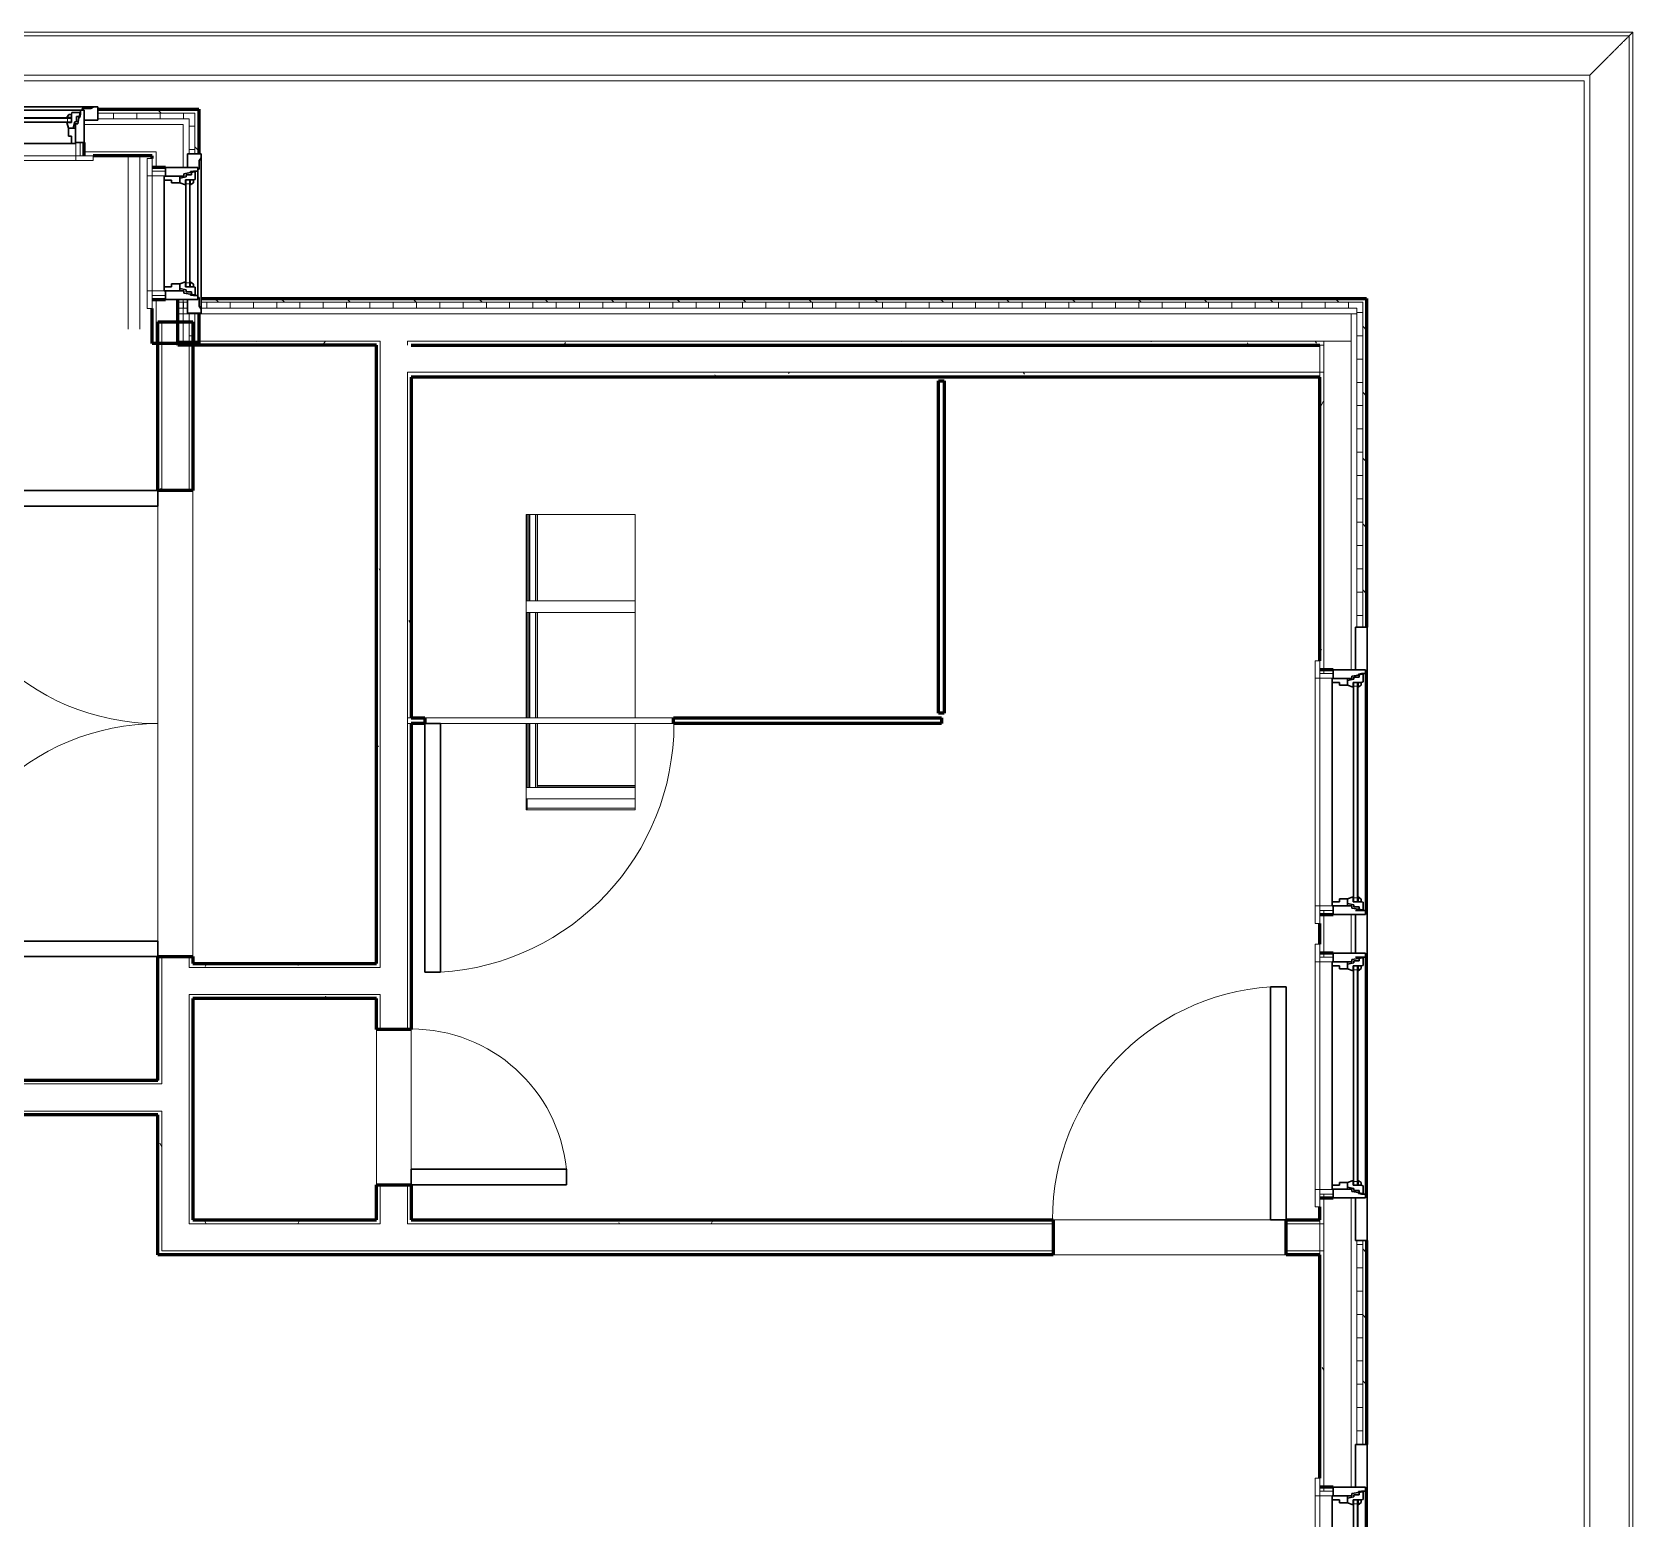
# Model space of a CAD drawing. Header units: inches. Extents: x -435 to 532, y -667 to -127.
# Drawn here: x 326.1 to 532.3, y -318.8 to -127.3 of the extents above; entities that cross this region are included whole.
import ezdxf

# ---------------------------------------------------------------- set-up
doc = ezdxf.new("R2010")
doc.units = ezdxf.units.IN
doc.header["$MEASUREMENT"] = 0
for name, color, linetype, lineweight in [('A-CLNG', 13, 'Continuous', 18), ('A-DOOR', 31, 'Continuous', 18), ('A-GLAZ', 151, 'Continuous', 18), ('A-PART', 2, 'Continuous', 9), ('A-ROOF-OTLN', 132, 'Continuous', 9), ('A-WALL', 113, 'Continuous', 18), ('A-WALL-PATT', 111, 'Continuous', 60), ('I-WALL', 2, 'Continuous', 18), ('S-BEAM', 12, 'Continuous', 9)]:
    doc.layers.add(name, color=color, linetype=linetype, lineweight=lineweight)
pattern_1 = [(0, (387.632, -598.438), (15.36, 3.84), [0.634, -10.886, 0.634, -10.886, -61.44]), (0, (387.632, -598.438), (15.36, 3.84), [-23.04, 0.634, -22.406, 0.634, -10.886, -26.88]), (0, (387.632, -598.438), (15.36, 3.84), [-57.6, 0.634, -7.046, 0.634, -18.566]), (120, (393.392, -596.518), (-11.005538, 11.38215), [0.634, -10.886, 0.634, -10.886, -61.44]), (120, (393.392, -596.518), (-11.005538, 11.38215), [-23.04, 0.634, -22.406, 0.634, -10.886, -26.88]), (120, (393.392, -596.518), (-11.005538, 11.38215), [-57.6, 0.634, -7.046, 0.634, -18.566]), (240, (395.312, -588.838), (-4.354462, -15.22215), [0.634, -10.886, 0.634, -10.886, -61.44]), (240, (395.312, -588.838), (-4.354462, -15.22215), [-23.04, 0.634, -22.406, 0.634, -10.886, -26.88]), (240, (395.312, -588.838), (-4.354462, -15.22215), [-57.6, 0.634, -7.046, 0.634, -18.566])]
pattern_2 = [(135, (387.632, -598.438), (-4.24264, -4.24264), [])]
pattern_3 = [(0, (387.632, -598.438), (0, 3), []), (90, (387.632, -598.438), (-3, 2e-16), [])]

# ---------------------------------------------------------------- blocks, each defined once
blk = doc.blocks.new('Double-Flush - 60_ x 80_-148405-2nd Floor')
at = {"layer": 'A-DOOR', "lineweight": 30}
for p, q in [((-30, 32.25), (-28, 32.25)), ((-30, 2.25), (-30, 32.25)), ((-28, 2.25), (-28, 32.25)), ((28, 2.25), (28, 32.18)), ((30, 2.25), (30, 32.25)), ((-30, 2.25), (-28, 2.25)), ((30, 2.25), (28, 2.25))]:
    blk.add_line(p, q, dxfattribs=at)
at = {"layer": 'A-DOOR', "lineweight": 9}
for centre, start, end in [((-30, 2.25), 0, 90), ((30, 2.25), 90, 180)]:
    blk.add_arc(centre, 30, start, end, dxfattribs=at)
blk = doc.blocks.new('Single-Flush - 30_ x 80_-132414-2nd Floor')
at = {"layer": 'A-DOOR', "lineweight": 30}
for p, q in [((13, 2.25), (13, 32.25)), ((15, 32.25), (13, 32.25)), ((15, 2.25), (15, 32.25)), ((15, 2.25), (13, 2.25))]:
    blk.add_line(p, q, dxfattribs=at)
at = {"layer": 'A-DOOR', "lineweight": 9}
blk.add_arc((15, 2.25), 30.07, 93.8141, 180, dxfattribs=at)
blk = doc.blocks.new('Window-skylight-VELUX_VSE-deck_mounted-electric-venting - C08-1143778-2nd Floor')
at = {"layer": 'A-GLAZ'}
for p, q in [((389.88, -200.58), (389.88, -189.47)), ((390.12, -200.58), (390.12, -189.47)), ((390.25, -189.47), (390.25, -200.58)), ((390.94, -200.58), (390.94, -189.47)), ((391.01, -189.47), (391.01, -200.58)), ((391.21, -189.47), (391.21, -200.58)), ((391.21, -189.47), (391.21, -200.58)), ((389.88, -215.63), (389.88, -202.08)), ((390.12, -215.63), (390.12, -202.08)), ((390.25, -202.08), (390.25, -215.63)), ((390.94, -215.63), (390.94, -202.08)), ((391.01, -202.08), (391.01, -215.63)), ((391.21, -202.08), (391.21, -215.63)), ((391.21, -202.08), (391.21, -215.63)), ((389.88, -224.58), (389.88, -216.38)), ((390.12, -224.58), (390.12, -216.38)), ((390.25, -216.38), (390.25, -224.58)), ((390.94, -224.58), (390.94, -216.38)), ((391.01, -216.38), (391.01, -224.58)), ((391.21, -216.38), (391.21, -224.43)), ((391.21, -216.38), (391.21, -224.35)), ((391.21, -224.43), (391.18, -224.58)), ((391.21, -224.35), (391.21, -224.43)), ((391.21, -224.35), (403.78, -224.35)), ((391.21, -224.43), (403.78, -224.43)), ((389.88, -227.47), (389.88, -226.08)), ((389.88, -227.25), (403.78, -227.25)), ((389.88, -227.47), (403.78, -227.47))]:
    blk.add_line(p, q, dxfattribs=at)
blk = doc.blocks.new('Dimension Lumber - 2x4-1012730-2nd Floor')
at = {"layer": 'S-BEAM'}
for p, q in [((-33.03125, 0.75), (-19.03125, 0.75)), ((-33.03125, -0.75), (-19.03125, -0.75))]:
    blk.add_line(p, q, dxfattribs=at)
blk = doc.blocks.new('Window-Awning-Andersen-400_Series - 31-1_2_ x 28-3_8_-1188735-2nd Floor')
at = {"layer": 'A-GLAZ', "lineweight": 9}
for p, q in [((-16.91, 3.63), (16.91, 3.63)), ((-16.91, 3), (-16.91, 3.63)), ((16.91, 3), (-16.91, 3)), ((-15.25, 3), (15.25, 3)), ((-15.25, 1.28), (-15.25, 3)), ((-14.66, 3), (-14.66, 3.63)), ((-14.66, 1.28), (-14.66, 3)), ((14.66, 3), (14.66, 3.63)), ((14.66, 1.28), (14.66, 3)), ((15.25, 3), (15.25, 1.28)), ((16.91, 3.63), (16.91, 3)), ((-14.64, 1.28), (-15.25, 1.28)), ((-14.64, 1.44), (-14.64, 1.28)), ((14.64, 1.44), (-14.64, 1.44)), ((14.64, 1.28), (14.64, 1.44)), ((15.25, 1.28), (14.64, 1.28)), ((-13.5, -1.38), (-14.13, -1.38)), ((-13.5, -1.81), (-14.13, -1.81)), ((-13.62, -1.38), (-13.62, -1.81)), ((-13.5, -1.28), (13.5, -1.28)), ((-13.5, -1.38), (13.5, -1.38)), ((-13.5, -1.81), (13.5, -1.81)), ((-13.5, -1.91), (13.5, -1.91)), ((13.5, -1.38), (14.13, -1.38)), ((13.5, -1.81), (14.13, -1.81)), ((13.62, -1.38), (13.62, -1.81))]:
    blk.add_line(p, q, dxfattribs=at)
at = {"layer": 'A-GLAZ', "lineweight": 30}
for p, q in [((-15.75, 1.29), (-14.64, 1.29)), ((-15.75, -2.87), (-15.75, 1.29)), ((-15.75, -1.56), (-15.75, 1.29)), ((-14.64, 1.44), (-14.64, -1.09)), ((-14.64, 1.44), (14.64, 1.44)), ((-14.64, 1.29), (-14.64, 1.44)), ((-14.11, 0.5), (-14.11, 1.44)), ((-13.75, 0.5), (-14.11, 0.5)), ((-13.75, -0.56), (-13.75, 0.5)), ((13.75, 0.5), (14.11, 0.5)), ((13.75, -0.56), (13.75, 0.5)), ((14.11, 0.5), (14.11, 1.44)), ((14.64, 1.44), (14.64, -1.09)), ((14.64, 1.44), (14.64, 1.29)), ((14.64, 1.29), (15.75, 1.29)), ((15.75, 1.29), (15.75, -2.87)), ((15.75, -1.56), (15.75, 1.29)), ((-17.5, -3.31), (-17.5, -1.56)), ((-17.5, -1.56), (-15.75, -1.56)), ((-17.5, -3.31), (-17.5, -1.56)), ((-15.2, -1.94), (-15.26, -2.34)), ((-15.07, -1.94), (-15.2, -1.94)), ((-14.94, -1.09), (-15.07, -1.94)), ((-14.94, -1.09), (-14.64, -1.09)), ((-14.78, -1.38), (-14.53, -1.38)), ((-14.78, -1.38), (-14.78, -2.06)), ((-14.64, -0.56), (-13.75, -0.56)), ((-14.35, -0.56), (-14.53, -1.38)), ((-14.13, -2.31), (-14.13, -1.28)), ((-13.5, -1.28), (-14.13, -1.28)), ((-13.5, -1.91), (-14.13, -1.91)), ((-13.77, -2.31), (-13.5, -1.91)), ((-13.75, -0.56), (-13.5, -1.28)), ((13.75, -0.56), (13.5, -1.28)), ((13.5, -1.28), (14.13, -1.28)), ((13.77, -2.31), (13.5, -1.91)), ((13.5, -1.91), (14.13, -1.91)), ((14.64, -0.56), (13.75, -0.56)), ((14.13, -2.31), (14.13, -1.28)), ((14.35, -0.56), (14.53, -1.38)), ((14.78, -1.38), (14.53, -1.38)), ((14.94, -1.09), (14.64, -1.09)), ((14.78, -1.38), (14.78, -2.06)), ((14.94, -1.09), (15.07, -1.94)), ((15.07, -1.94), (15.2, -1.94)), ((15.2, -1.94), (15.26, -2.34)), ((15.75, -1.56), (17.5, -1.56)), ((17.5, -3.31), (17.5, -1.56)), ((17.5, -1.56), (17.5, -3.31)), ((17.5, -3.31), (-17.5, -3.31)), ((-17, -3.31), (-16.62, -3.06)), ((-16.62, -3.06), (-15.5, -3.06)), ((15.75, -2.87), (-15.75, -2.87)), ((-15.5, -3.06), (-15.5, -2.87)), ((-15.26, -2.34), (-15.26, -2.87)), ((-15.09, -2.06), (-15.17, -2.38)), ((-15.17, -2.38), (-15.17, -2.56)), ((-15.17, -2.56), (-14.18, -2.56)), ((-15.09, -2.06), (-14.78, -2.06)), ((-14.18, -2.56), (-14.13, -2.31)), ((-14.13, -2.31), (-13.77, -2.31)), ((14.13, -2.31), (13.77, -2.31)), ((14.18, -2.56), (14.13, -2.31)), ((15.17, -2.56), (14.18, -2.56)), ((15.09, -2.06), (14.78, -2.06)), ((15.09, -2.06), (15.17, -2.38)), ((15.17, -2.38), (15.17, -2.56)), ((15.26, -2.34), (15.26, -2.87)), ((15.5, -3.06), (15.5, -2.87)), ((16.62, -3.06), (15.5, -3.06)), ((17, -3.31), (16.62, -3.06))]:
    blk.add_line(p, q, dxfattribs=at)
blk = doc.blocks.new('Single-Flush - cabinet-973115-2nd Floor')
at = {"layer": 'A-DOOR', "lineweight": 30}
for p, q in [((8, 2.25), (8, 22.22)), ((10, 22.22), (8, 22.22)), ((10, 2.25), (10, 22.22)), ((10, 2.25), (8, 2.25))]:
    blk.add_line(p, q, dxfattribs=at)
at = {"layer": 'A-DOOR', "lineweight": 9}
blk.add_arc((10, 2.25), 20.07, 95.7201, 180, dxfattribs=at)
blk = doc.blocks.new('Window-Casement-Andersen-400_Series - 31-1_2_ x 59-7_8_-1091494-2nd Floor')
at = {"layer": 'A-GLAZ', "lineweight": 9}
for p, q in [((-16.91, 3.63), (16.91, 3.63)), ((-16.91, 3), (-16.91, 3.63)), ((16.91, 3), (-16.91, 3)), ((-15.25, 3), (15.25, 3)), ((-15.25, 1.28), (-15.25, 3)), ((-14.66, 3), (-14.66, 3.63)), ((-14.66, 1.28), (-14.66, 3)), ((14.66, 3), (14.66, 3.63)), ((14.66, 1.28), (14.66, 3)), ((15.25, 3), (15.25, 1.28)), ((16.91, 3.63), (16.91, 3)), ((-14.64, 1.28), (-15.25, 1.28)), ((-14.64, 1.44), (-14.64, 1.28)), ((14.64, 1.44), (-14.64, 1.44)), ((14.64, 1.28), (14.64, 1.44)), ((15.25, 1.28), (14.64, 1.28)), ((-13.5, -1.38), (-14.13, -1.38)), ((-13.5, -1.81), (-14.13, -1.81)), ((-13.62, -1.38), (-13.62, -1.81)), ((-13.5, -1.28), (13.5, -1.28)), ((-13.5, -1.38), (13.5, -1.38)), ((-13.5, -1.81), (13.5, -1.81)), ((-13.5, -1.91), (13.5, -1.91)), ((13.5, -1.38), (14.13, -1.38)), ((13.5, -1.81), (14.13, -1.81)), ((13.62, -1.38), (13.62, -1.81))]:
    blk.add_line(p, q, dxfattribs=at)
at = {"layer": 'A-GLAZ', "lineweight": 30}
for p, q in [((-15.75, 1.29), (-14.64, 1.29)), ((-15.75, -2.87), (-15.75, 1.29)), ((-15.75, -1.56), (-15.75, 1.29)), ((-14.64, 1.44), (-14.64, -1.09)), ((-14.64, 1.44), (14.64, 1.44)), ((-14.64, 1.29), (-14.64, 1.44)), ((-14.11, 0.5), (-14.11, 1.44)), ((-13.75, 0.5), (-14.11, 0.5)), ((-13.75, -0.56), (-13.75, 0.5)), ((13.75, 0.5), (14.11, 0.5)), ((13.75, -0.56), (13.75, 0.5)), ((14.11, 0.5), (14.11, 1.44)), ((14.64, 1.44), (14.64, -1.09)), ((14.64, 1.44), (14.64, 1.29)), ((14.64, 1.29), (15.75, 1.29)), ((15.75, 1.29), (15.75, -2.87)), ((15.75, -1.56), (15.75, 1.29)), ((-21.25, -3.06), (-21.25, -1.56)), ((-21.25, -1.56), (-15.75, -1.56)), ((-21.25, -3.06), (-21.25, -1.56)), ((-15.2, -1.94), (-15.26, -2.34)), ((-15.07, -1.94), (-15.2, -1.94)), ((-14.94, -1.09), (-15.07, -1.94)), ((-14.94, -1.09), (-14.64, -1.09)), ((-14.78, -1.38), (-14.53, -1.38)), ((-14.78, -1.38), (-14.78, -2.06)), ((-14.64, -0.56), (-13.75, -0.56)), ((-14.35, -0.56), (-14.53, -1.38)), ((-14.13, -2.31), (-14.13, -1.28)), ((-13.5, -1.28), (-14.13, -1.28)), ((-13.5, -1.91), (-14.13, -1.91)), ((-13.77, -2.31), (-13.5, -1.91)), ((-13.75, -0.56), (-13.5, -1.28)), ((13.75, -0.56), (13.5, -1.28)), ((13.5, -1.28), (14.13, -1.28)), ((13.77, -2.31), (13.5, -1.91)), ((13.5, -1.91), (14.13, -1.91)), ((14.64, -0.56), (13.75, -0.56)), ((14.13, -2.31), (14.13, -1.28)), ((14.35, -0.56), (14.53, -1.38)), ((14.78, -1.38), (14.53, -1.38)), ((14.94, -1.09), (14.64, -1.09)), ((14.78, -1.38), (14.78, -2.06)), ((14.94, -1.09), (15.07, -1.94)), ((15.07, -1.94), (15.2, -1.94)), ((15.2, -1.94), (15.26, -2.34)), ((15.75, -1.56), (20.75, -1.56)), ((21.25, -3.06), (21.25, -1.56)), ((21.25, -3.06), (-21.25, -3.06)), ((-20.75, -3.06), (-20.37, -3.06)), ((-20.37, -3.06), (-15.5, -3.06)), ((15.75, -2.87), (-15.75, -2.87)), ((-15.5, -3.06), (-15.5, -2.87)), ((-15.26, -2.34), (-15.26, -2.87)), ((-15.09, -2.06), (-15.17, -2.38)), ((-15.17, -2.38), (-15.17, -2.56)), ((-15.17, -2.56), (-14.18, -2.56)), ((-15.09, -2.06), (-14.78, -2.06)), ((-14.18, -2.56), (-14.13, -2.31)), ((-14.13, -2.31), (-13.77, -2.31)), ((14.13, -2.31), (13.77, -2.31)), ((14.18, -2.56), (14.13, -2.31)), ((15.17, -2.56), (14.18, -2.56)), ((15.09, -2.06), (14.78, -2.06)), ((15.09, -2.06), (15.17, -2.38)), ((15.17, -2.38), (15.17, -2.56)), ((15.26, -2.34), (15.26, -2.87)), ((15.5, -3.06), (15.5, -2.87)), ((20.37, -3.06), (15.5, -3.06)), ((20.75, -3.06), (20.37, -3.06)), ((21.25, -2.87), (21.25, -3.06))]:
    blk.add_line(p, q, dxfattribs=at)
blk = doc.blocks.new('Window-Casement-Andersen-400_Series - 31-1_2_ x 59-7_8_-V5-2nd Floor')
at = {"layer": 'A-GLAZ', "lineweight": 9}
for p, q in [((-16.91, 3.63), (16.91, 3.63)), ((-16.91, 3), (-16.91, 3.63)), ((16.91, 3), (-16.91, 3)), ((-15.25, 3), (15.25, 3)), ((-15.25, 1.28), (-15.25, 3)), ((-14.66, 3), (-14.66, 3.63)), ((-14.66, 1.28), (-14.66, 3)), ((14.66, 3), (14.66, 3.63)), ((14.66, 1.28), (14.66, 3)), ((15.25, 3), (15.25, 1.28)), ((16.91, 3.63), (16.91, 3)), ((-14.64, 1.28), (-15.25, 1.28)), ((-14.64, 1.44), (-14.64, 1.28)), ((14.64, 1.44), (-14.64, 1.44)), ((14.64, 1.28), (14.64, 1.44)), ((15.25, 1.28), (14.64, 1.28)), ((-13.5, -1.38), (-14.13, -1.38)), ((-13.5, -1.81), (-14.13, -1.81)), ((-13.62, -1.38), (-13.62, -1.81)), ((-13.5, -1.28), (13.5, -1.28)), ((-13.5, -1.38), (13.5, -1.38)), ((-13.5, -1.81), (13.5, -1.81)), ((-13.5, -1.91), (13.5, -1.91)), ((13.5, -1.38), (14.13, -1.38)), ((13.5, -1.81), (14.13, -1.81)), ((13.62, -1.38), (13.62, -1.81))]:
    blk.add_line(p, q, dxfattribs=at)
at = {"layer": 'A-GLAZ', "lineweight": 30}
for p, q in [((-15.75, 1.29), (-14.64, 1.29)), ((-15.75, -2.87), (-15.75, 1.29)), ((-15.75, -1.56), (-15.75, 1.29)), ((-14.64, 1.44), (-14.64, -1.09)), ((-14.64, 1.44), (14.64, 1.44)), ((-14.64, 1.29), (-14.64, 1.44)), ((-14.11, 0.5), (-14.11, 1.44)), ((-13.75, 0.5), (-14.11, 0.5)), ((-13.75, -0.56), (-13.75, 0.5)), ((13.75, 0.5), (14.11, 0.5)), ((13.75, -0.56), (13.75, 0.5)), ((14.11, 0.5), (14.11, 1.44)), ((14.64, 1.44), (14.64, -1.09)), ((14.64, 1.44), (14.64, 1.29)), ((14.64, 1.29), (15.75, 1.29)), ((15.75, 1.29), (15.75, -2.87)), ((15.75, -1.56), (15.75, 1.29)), ((-21.25, -3.06), (-21.25, -1.56)), ((-20.75, -1.56), (-15.75, -1.56)), ((-15.2, -1.94), (-15.26, -2.34)), ((-15.07, -1.94), (-15.2, -1.94)), ((-14.94, -1.09), (-15.07, -1.94)), ((-14.94, -1.09), (-14.64, -1.09)), ((-14.78, -1.38), (-14.53, -1.38)), ((-14.78, -1.38), (-14.78, -2.06)), ((-14.64, -0.56), (-13.75, -0.56)), ((-14.35, -0.56), (-14.53, -1.38)), ((-14.13, -2.31), (-14.13, -1.28)), ((-13.5, -1.28), (-14.13, -1.28)), ((-13.5, -1.91), (-14.13, -1.91)), ((-13.77, -2.31), (-13.5, -1.91)), ((-13.75, -0.56), (-13.5, -1.28)), ((13.75, -0.56), (13.5, -1.28)), ((13.5, -1.28), (14.13, -1.28)), ((13.77, -2.31), (13.5, -1.91)), ((13.5, -1.91), (14.13, -1.91)), ((14.64, -0.56), (13.75, -0.56)), ((14.13, -2.31), (14.13, -1.28)), ((14.35, -0.56), (14.53, -1.38)), ((14.78, -1.38), (14.53, -1.38)), ((14.94, -1.09), (14.64, -1.09)), ((14.78, -1.38), (14.78, -2.06)), ((14.94, -1.09), (15.07, -1.94)), ((15.07, -1.94), (15.2, -1.94)), ((15.2, -1.94), (15.26, -2.34)), ((15.75, -1.56), (21.25, -1.56)), ((21.25, -3.06), (21.25, -1.56)), ((21.25, -1.56), (21.25, -3.06)), ((-21.25, -3.06), (-21.25, -2.87)), ((21.25, -3.06), (-21.25, -3.06)), ((-20.75, -3.06), (-20.37, -3.06)), ((-20.37, -3.06), (-15.5, -3.06)), ((15.75, -2.87), (-15.75, -2.87)), ((-15.5, -3.06), (-15.5, -2.87)), ((-15.26, -2.34), (-15.26, -2.87)), ((-15.09, -2.06), (-15.17, -2.38)), ((-15.17, -2.38), (-15.17, -2.56)), ((-15.17, -2.56), (-14.18, -2.56)), ((-15.09, -2.06), (-14.78, -2.06)), ((-14.18, -2.56), (-14.13, -2.31)), ((-14.13, -2.31), (-13.77, -2.31)), ((14.13, -2.31), (13.77, -2.31)), ((14.18, -2.56), (14.13, -2.31)), ((15.17, -2.56), (14.18, -2.56)), ((15.09, -2.06), (14.78, -2.06)), ((15.09, -2.06), (15.17, -2.38)), ((15.17, -2.38), (15.17, -2.56)), ((15.26, -2.34), (15.26, -2.87)), ((15.5, -3.06), (15.5, -2.87)), ((20.37, -3.06), (15.5, -3.06)), ((20.75, -3.06), (20.37, -3.06))]:
    blk.add_line(p, q, dxfattribs=at)
blk = doc.blocks.new('casement-unique_equal - 17_ x 28-3_8_-1188571-2nd Floor')
at = {"layer": 'A-GLAZ', "lineweight": 9}
for p, q in [((-9.66, 3.63), (9.66, 3.63)), ((-9.66, 3), (-9.66, 3.63)), ((9.66, 3), (-9.66, 3)), ((-8, 3), (8, 3)), ((-8, 1.28), (-8, 3)), ((-7.41, 3), (-7.41, 3.63)), ((-7.41, 1.28), (-7.41, 3)), ((7.41, 3), (7.41, 3.63)), ((7.41, 1.28), (7.41, 3)), ((8, 3), (8, 1.28)), ((9.66, 3.63), (9.66, 3)), ((-7.39, 1.28), (-8, 1.28)), ((-7.39, 1.44), (-7.39, 1.28)), ((7.39, 1.44), (-7.39, 1.44)), ((7.39, 1.28), (7.39, 1.44)), ((8, 1.28), (7.39, 1.28)), ((-6.25, -1.38), (-6.88, -1.38)), ((-6.25, -1.81), (-6.88, -1.81)), ((-6.37, -1.38), (-6.37, -1.81)), ((-6.25, -1.28), (6.25, -1.28)), ((-6.25, -1.38), (6.25, -1.38)), ((-6.25, -1.81), (6.25, -1.81)), ((-6.25, -1.91), (6.25, -1.91)), ((6.25, -1.38), (6.88, -1.38)), ((6.25, -1.81), (6.88, -1.81)), ((6.37, -1.38), (6.37, -1.81))]:
    blk.add_line(p, q, dxfattribs=at)
at = {"layer": 'A-GLAZ', "lineweight": 30}
for p, q in [((-8.5, 1.29), (-7.39, 1.29)), ((-8.5, -2.87), (-8.5, 1.29)), ((-8.5, -1.56), (-8.5, 1.29)), ((-7.39, 1.44), (-7.39, -1.09)), ((-7.39, 1.44), (7.39, 1.44)), ((-7.39, 1.29), (-7.39, 1.44)), ((-6.86, 0.5), (-6.86, 1.44)), ((-6.5, 0.5), (-6.86, 0.5)), ((-6.5, -0.56), (-6.5, 0.5)), ((6.5, 0.5), (6.86, 0.5)), ((6.5, -0.56), (6.5, 0.5)), ((6.86, 0.5), (6.86, 1.44)), ((7.39, 1.44), (7.39, -1.09)), ((7.39, 1.44), (7.39, 1.29)), ((7.39, 1.29), (8.5, 1.29)), ((8.5, 1.29), (8.5, -2.87)), ((8.5, -1.56), (8.5, 1.29)), ((-10.25, -3.31), (-10.25, -1.56)), ((-10.25, -1.56), (-8.5, -1.56)), ((-10.25, -3.31), (-10.25, -1.56)), ((-7.95, -1.94), (-8.01, -2.34)), ((-7.82, -1.94), (-7.95, -1.94)), ((-7.69, -1.09), (-7.82, -1.94)), ((-7.69, -1.09), (-7.39, -1.09)), ((-7.53, -1.38), (-7.28, -1.38)), ((-7.53, -1.38), (-7.53, -2.06)), ((-7.39, -0.56), (-6.5, -0.56)), ((-7.1, -0.56), (-7.28, -1.38)), ((-6.88, -2.31), (-6.88, -1.28)), ((-6.25, -1.28), (-6.88, -1.28)), ((-6.25, -1.91), (-6.88, -1.91)), ((-6.52, -2.31), (-6.25, -1.91)), ((-6.5, -0.56), (-6.25, -1.28)), ((6.5, -0.56), (6.25, -1.28)), ((6.25, -1.28), (6.88, -1.28)), ((6.52, -2.31), (6.25, -1.91)), ((6.25, -1.91), (6.88, -1.91)), ((7.39, -0.56), (6.5, -0.56)), ((6.88, -2.31), (6.88, -1.28)), ((7.1, -0.56), (7.28, -1.38)), ((7.53, -1.38), (7.28, -1.38)), ((7.69, -1.09), (7.39, -1.09)), ((7.53, -1.38), (7.53, -2.06)), ((7.69, -1.09), (7.82, -1.94)), ((7.82, -1.94), (7.95, -1.94)), ((7.95, -1.94), (8.01, -2.34)), ((8.5, -1.56), (10.25, -1.56)), ((10.25, -3.31), (10.25, -1.56)), ((10.25, -1.56), (10.25, -3.31)), ((10.25, -3.31), (-10.25, -3.31)), ((-9.75, -3.31), (-9.37, -3.06)), ((-9.37, -3.06), (-8.25, -3.06)), ((8.5, -2.87), (-8.5, -2.87)), ((-8.25, -3.06), (-8.25, -2.87)), ((-8.01, -2.34), (-8.01, -2.87)), ((-7.84, -2.06), (-7.92, -2.38)), ((-7.92, -2.38), (-7.92, -2.56)), ((-7.92, -2.56), (-6.93, -2.56)), ((-7.84, -2.06), (-7.53, -2.06)), ((-6.93, -2.56), (-6.88, -2.31)), ((-6.88, -2.31), (-6.52, -2.31)), ((6.88, -2.31), (6.52, -2.31)), ((6.93, -2.56), (6.88, -2.31)), ((7.92, -2.56), (6.93, -2.56)), ((7.84, -2.06), (7.53, -2.06)), ((7.84, -2.06), (7.92, -2.38)), ((7.92, -2.38), (7.92, -2.56)), ((8.01, -2.34), (8.01, -2.87)), ((8.25, -3.06), (8.25, -2.87)), ((9.37, -3.06), (8.25, -3.06)), ((9.75, -3.31), (9.37, -3.06))]:
    blk.add_line(p, q, dxfattribs=at)
blk = doc.blocks.new('Dimension Lumber - 2x4-1290585-2nd Floor')
at = {"layer": 'S-BEAM'}
for p, q in [((338.52, -165.59), (338.52, -143.26)), ((340.02, -165.59), (340.02, -143.26))]:
    blk.add_line(p, q, dxfattribs=at)
blk = doc.blocks.new('Single-Flush - 32_ x 84_-1397987-2nd Floor')
at = {"layer": 'A-DOOR', "lineweight": 30}
for p, q in [((14, 0.37), (14, 32.38)), ((16, 32.38), (14, 32.38)), ((16, 0.37), (16, 32.38)), ((16, 0.37), (14, 0.37))]:
    blk.add_line(p, q, dxfattribs=at)
at = {"layer": 'A-DOOR', "lineweight": 9}
blk.add_arc((16, 0.37), 32.07, 93.5759, 180, dxfattribs=at)

msp = doc.modelspace()

# ---------------------------------------------------------------- hatches: boundary and pattern name
at = {"layer": 'A-PART'}
h = msp.add_hatch(dxfattribs=at)
h.set_pattern_fill('FP_1', color=256, style=0, pattern_type=2)
h.set_pattern_definition(pattern_1)
h.paths.add_polyline_path([(492.47, -422.38), (492.47, -419.19), (491.97, -419.19), (491.97, -422.38)], flags=0)
h.paths.add_polyline_path([(491.97, -387.69), (492.47, -387.69), (492.47, -382.69), (491.97, -382.69), (491.97, -386.54)], flags=0)
h.paths.add_polyline_path([(491.97, -351.19), (492.47, -351.19), (492.47, -346.19), (491.97, -346.19), (491.97, -350.04)], flags=0)
h.paths.add_polyline_path([(492.47, -314.69), (492.47, -277.44), (491.97, -277.44), (491.97, -314.69)], flags=0)
h.paths.add_polyline_path([(491.97, -245.94), (492.47, -245.94), (492.47, -240.94), (491.97, -240.94), (491.97, -244.79)], flags=0)
h.paths.add_polyline_path([(492.47, -209.44), (492.47, -167.63), (491.97, -167.63), (491.97, -209.44)], flags=0)
at = {"layer": 'A-WALL-PATT', "lineweight": 9}
h = msp.add_hatch(dxfattribs=at)
h.set_pattern_fill('FP_2', color=256, style=0, pattern_type=2)
h.set_pattern_definition(pattern_2)
h.paths.add_polyline_path([(347.1, -137.76), (347.1, -137.26), (334.6, -137.26), (334.6, -137.76), (346.35, -137.76)], flags=0)
h.paths.add_polyline_path([(299.6, -137.76), (299.6, -137.26), (298.22, -137.26), (298.22, -137.76)], flags=0)
h.paths.add_polyline_path([(261.85, -137.76), (263.22, -137.76), (263.22, -137.26), (261.85, -137.26), (261.85, -137.38)], flags=0)
h.paths.add_polyline_path([(226.85, -137.76), (226.85, -137.26), (225.47, -137.26), (225.47, -137.76)], flags=0)
h.paths.add_polyline_path([(190.47, -137.76), (190.47, -137.26), (177.47, -137.26), (177.47, -137.76), (177.97, -137.76)], flags=0)
h = msp.add_hatch(dxfattribs=at)
h.set_pattern_fill('FP_3', color=256, style=0, pattern_type=2)
h.set_pattern_definition(pattern_3)
h.paths.add_polyline_path([(345.6, -138.51), (346.35, -138.51), (346.35, -137.76), (334.6, -137.76), (334.6, -138.51), (341.6, -138.51)], flags=0)
h.paths.add_polyline_path([(299.6, -138.51), (299.6, -137.76), (298.22, -137.76), (298.22, -138.51)], flags=0)
h.paths.add_polyline_path([(263.22, -138.51), (263.22, -137.76), (261.85, -137.76), (261.85, -138.51)], flags=0)
h.paths.add_polyline_path([(225.47, -138.51), (226.85, -138.51), (226.85, -137.76), (225.47, -137.76)], flags=0)
h.paths.add_polyline_path([(190.47, -138.51), (190.47, -137.76), (177.97, -137.76), (177.97, -138.51), (178.72, -138.51)], flags=0)
h = msp.add_hatch(dxfattribs=at)
h.set_pattern_fill('FP_3', color=256, style=0, pattern_type=2)
h.set_pattern_definition(pattern_3)
h.paths.add_polyline_path([(347.1, -167.44), (347.1, -163.51), (346.35, -163.51), (346.35, -167.44)], flags=0)
h.paths.add_polyline_path([(347.1, -143.01), (347.1, -137.76), (346.35, -137.76), (346.35, -143.01)], flags=0)
h = msp.add_hatch(dxfattribs=at)
h.set_pattern_fill('FP_2', color=256, style=0, pattern_type=2)
h.set_pattern_definition(pattern_2)
h.paths.add_polyline_path([(347.1, -167.44), (347.6, -167.44), (347.6, -163.51), (347.1, -163.51)], flags=0)
h.paths.add_polyline_path([(347.47, -143.01), (347.6, -143.01), (347.6, -137.26), (347.1, -137.26), (347.1, -143.01)], flags=0)
h = msp.add_hatch(dxfattribs=at)
h.set_pattern_fill('FP_1', color=256, style=0, pattern_type=2)
h.set_pattern_definition(pattern_1)
h.paths.add_polyline_path([(341.6, -143.26), (341.6, -142.76), (332.85, -142.76), (332.85, -143.26), (338.09, -143.26)], flags=0)
h.paths.add_polyline_path([(301.35, -143.26), (301.35, -142.76), (296.47, -142.76), (296.47, -143.26), (300.19, -143.26)], flags=0)
h.paths.add_polyline_path([(264.97, -143.26), (264.97, -142.76), (260.1, -142.76), (260.1, -143.26), (264.91, -143.26)], flags=0)
h.paths.add_polyline_path([(228.6, -143.26), (228.6, -142.76), (223.72, -142.76), (223.72, -143.26), (228.32, -143.26)], flags=0)
h.paths.add_polyline_path([(191.07, -143.26), (192.22, -143.26), (192.22, -142.76), (182.97, -142.76), (182.97, -143.26), (183.47, -143.26)], flags=0)
h = msp.add_hatch(dxfattribs=at)
h.set_pattern_fill('FP_2', color=256, style=0, pattern_type=2)
h.set_pattern_definition(pattern_2)
h.paths.add_polyline_path([(497.97, -162.13), (497.97, -161.63), (347.91, -161.64), (347.91, -162.13), (497.47, -162.13)], flags=0)
h.paths.add_polyline_path([(344.91, -162.13), (346.16, -162.13), (346.16, -161.76), (344.91, -161.76)], flags=0)
h = msp.add_hatch(dxfattribs=at)
h.set_pattern_fill('FP_3', color=256, style=0, pattern_type=2)
h.set_pattern_definition(pattern_3)
h.paths.add_polyline_path([(496.72, -162.88), (497.47, -162.88), (497.47, -162.13), (347.91, -162.15), (347.91, -162.88), (493.59, -162.88)], flags=0)
h.paths.add_polyline_path([(344.91, -162.88), (346.16, -162.88), (346.16, -162.13), (344.91, -162.13)], flags=0)
h = msp.add_hatch(dxfattribs=at)
h.set_pattern_fill('FP_2', color=256, style=0, pattern_type=2)
h.set_pattern_definition(pattern_2)
h.paths.add_polyline_path([(497.47, -427.88), (497.97, -427.88), (497.97, -424.69), (497.47, -424.69), (497.47, -427.13)], flags=0)
h.paths.add_polyline_path([(497.97, -309.19), (497.97, -282.94), (497.47, -282.94), (497.47, -309.19), (497.85, -309.19)], flags=0)
h.paths.add_polyline_path([(497.47, -203.94), (497.97, -203.94), (497.97, -162.13), (497.47, -162.13), (497.47, -171.38)], flags=0)
h = msp.add_hatch(dxfattribs=at)
h.set_pattern_fill('FP_1', color=256, style=0, pattern_type=2)
h.set_pattern_definition(pattern_1)
h.paths.add_polyline_path([(342.35, -284.76), (342.85, -284.76), (342.85, -266.26), (342.35, -266.26), (342.35, -268)], flags=0)
h.paths.add_polyline_path([(342.35, -262.76), (342.85, -262.76), (342.85, -246.38), (342.35, -246.38), (342.35, -262.26)], flags=0)
h.paths.add_polyline_path([(342.35, -186.38), (342.85, -186.38), (342.85, -164.63), (342.35, -164.63), (342.35, -171.38)], flags=0)
h = msp.add_hatch(dxfattribs=at)
h.set_pattern_fill('FP_3', color=256, style=0, pattern_type=2)
h.set_pattern_definition(pattern_3)
h.paths.add_polyline_path([(496.72, -427.13), (497.47, -427.13), (497.47, -424.69), (496.72, -424.69), (496.72, -426.38)], flags=0)
h.paths.add_polyline_path([(497.47, -309.19), (497.47, -282.94), (496.72, -282.94), (496.72, -309.19)], flags=0)
h.paths.add_polyline_path([(496.72, -203.94), (497.47, -203.94), (497.47, -162.88), (496.72, -162.88), (496.72, -171.38)], flags=0)
h = msp.add_hatch(dxfattribs=at)
h.set_pattern_fill('FP_1', color=256, style=0, pattern_type=2)
h.set_pattern_definition(pattern_1)
h.paths.add_polyline_path([(491.97, -167.63), (492.47, -167.63), (492.47, -167.13), (374.47, -167.13), (374.47, -167.63), (484.44, -167.63)], flags=0)
h.paths.add_polyline_path([(370.47, -167.63), (370.97, -167.63), (370.97, -167.13), (344.91, -167.13), (344.91, -167.63), (356.38, -167.63)], flags=0)
h = msp.add_hatch(dxfattribs=at)
h.set_pattern_fill('FP_1', color=256, style=0, pattern_type=2)
h.set_pattern_definition(pattern_1)
h.paths.add_polyline_path([(370.47, -247.76), (370.97, -247.76), (370.97, -167.63), (370.47, -167.63), (370.47, -247.26)], flags=0)
h = msp.add_hatch(dxfattribs=at)
h.set_pattern_fill('FP_1', color=256, style=0, pattern_type=2)
h.set_pattern_definition(pattern_1)
h.paths.add_polyline_path([(374.47, -251.76), (374.97, -251.76), (374.97, -216.38), (374.47, -216.38), (374.47, -251.26)], flags=0)
h.paths.add_polyline_path([(374.67, -215.63), (374.97, -215.63), (374.97, -171.13), (374.47, -171.13), (374.47, -215.63)], flags=0)
h = msp.add_hatch(dxfattribs=at)
h.set_pattern_fill('FP_1', color=256, style=0, pattern_type=2)
h.set_pattern_definition(pattern_1)
h.paths.add_polyline_path([(491.97, -171.76), (491.97, -171.13), (374.97, -171.13), (374.97, -171.76), (484.44, -171.76)], flags=0)
h = msp.add_hatch(dxfattribs=at)
h.set_pattern_fill('FP_1', color=256, style=0, pattern_type=2)
h.set_pattern_definition(pattern_1)
h.paths.add_polyline_path([(492.47, -422.38), (492.47, -419.19), (491.97, -419.19), (491.97, -422.38)], flags=0)
h.paths.add_polyline_path([(491.97, -387.69), (492.47, -387.69), (492.47, -382.69), (491.97, -382.69), (491.97, -386.54)], flags=0)
h.paths.add_polyline_path([(492.47, -351.19), (492.47, -346.19), (491.97, -346.19), (491.97, -351.19)], flags=0)
h.paths.add_polyline_path([(492.47, -314.69), (492.47, -284.26), (491.97, -284.26), (491.97, -314.69)], flags=0)
h.paths.add_polyline_path([(491.97, -280.76), (492.47, -280.76), (492.47, -277.44), (491.97, -277.44), (491.97, -280.26)], flags=0)
h.paths.add_polyline_path([(492.47, -245.94), (492.47, -240.94), (491.97, -240.94), (491.97, -245.94)], flags=0)
h.paths.add_polyline_path([(491.97, -209.44), (492.47, -209.44), (492.47, -171.13), (491.97, -171.13), (491.97, -208.29)], flags=0)
h = msp.add_hatch(dxfattribs=at)
h.set_pattern_fill('FP_1', color=256, style=0, pattern_type=2)
h.set_pattern_definition(pattern_1)
h.paths.add_polyline_path([(370.47, -247.76), (370.47, -247.26), (346.85, -247.26), (346.85, -247.76)], flags=0)
h = msp.add_hatch(dxfattribs=at)
h.set_pattern_fill('FP_1', color=256, style=0, pattern_type=2)
h.set_pattern_definition(pattern_1)
h.paths.add_polyline_path([(370.47, -251.76), (370.97, -251.76), (370.97, -251.26), (346.85, -251.26), (346.85, -251.76), (356.38, -251.76)], flags=0)
h = msp.add_hatch(dxfattribs=at)
h.set_pattern_fill('FP_1', color=256, style=0, pattern_type=2)
h.set_pattern_definition(pattern_1)
h.paths.add_polyline_path([(342.35, -262.76), (342.35, -262.26), (220.35, -262.26), (220.35, -262.76), (338.09, -262.76)], flags=0)
h = msp.add_hatch(dxfattribs=at)
h.set_pattern_fill('FP_1', color=256, style=0, pattern_type=2)
h.set_pattern_definition(pattern_1)
h.paths.add_polyline_path([(342.35, -266.76), (342.35, -266.26), (323.35, -266.26), (323.35, -266.76), (338.09, -266.76)], flags=0)
h.paths.add_polyline_path([(319.35, -266.76), (319.85, -266.76), (319.85, -266.26), (224.35, -266.26), (224.35, -266.76), (264.91, -266.76)], flags=0)
h = msp.add_hatch(dxfattribs=at)
h.set_pattern_fill('FP_1', color=256, style=0, pattern_type=2)
h.set_pattern_definition(pattern_1)
h.paths.add_polyline_path([(370.97, -280.76), (370.97, -280.26), (346.85, -280.26), (346.85, -280.76)], flags=0)
h = msp.add_hatch(dxfattribs=at)
h.set_pattern_fill('FP_1', color=256, style=0, pattern_type=2)
h.set_pattern_definition(pattern_1)
h.paths.add_polyline_path([(491.97, -280.76), (491.97, -280.26), (487.6, -280.26), (487.6, -280.76)], flags=0)
h.paths.add_polyline_path([(457.6, -280.76), (457.6, -280.26), (374.47, -280.26), (374.47, -280.76), (411.26, -280.76)], flags=0)
h = msp.add_hatch(dxfattribs=at)
h.set_pattern_fill('FP_1', color=256, style=0, pattern_type=2)
h.set_pattern_definition(pattern_1)
h.paths.add_polyline_path([(342.85, -284.76), (372.72, -284.76), (372.72, -284.26), (342.85, -284.26)], flags=0)

# ---------------------------------------------------------------- linework, layer by layer
at = {"layer": 'A-CLNG'}
for p, q in [((403.78, -189.47), (389.78, -189.47)), ((389.78, -189.47), (389.78, -215.63)), ((403.78, -215.63), (403.78, -189.47)), ((389.78, -216.38), (389.78, -227.47)), ((403.78, -227.47), (403.78, -216.38)), ((389.78, -227.47), (403.78, -227.47))]:
    msp.add_line(p, q, dxfattribs=at)
at = {"layer": 'A-PART', "lineweight": 18}
for p, q in [((495.97, -209.44), (495.97, -163.63)), ((495.97, -163.63), (496.72, -163.63)), ((496.72, -163.63), (496.72, -203.94)), ((491.97, -167.63), (492.47, -167.63)), ((491.97, -208.29), (491.97, -167.63)), ((492.47, -209.44), (492.47, -167.13)), ((492.47, -167.13), (495.97, -167.13)), ((492.47, -167.63), (492.47, -209.44)), ((495.97, -167.13), (495.97, -209.44)), ((492.47, -209.44), (491.97, -209.44)), ((493.69, -209.44), (492.47, -209.44)), ((491.97, -240.94), (492.47, -240.94)), ((492.47, -240.94), (492.47, -245.94)), ((492.47, -245.94), (492.47, -240.94)), ((492.47, -240.94), (493.69, -240.94)), ((495.97, -245.94), (495.97, -240.94)), ((495.97, -240.94), (495.97, -245.94)), ((491.97, -244.79), (491.97, -242.1)), ((492.47, -245.94), (491.97, -245.94)), ((493.69, -245.94), (492.47, -245.94)), ((491.97, -277.44), (492.47, -277.44)), ((492.47, -277.44), (492.47, -314.69)), ((492.47, -314.69), (492.47, -277.44)), ((492.47, -277.44), (493.69, -277.44)), ((495.97, -314.69), (495.97, -277.44)), ((495.97, -277.44), (495.97, -314.69)), ((491.97, -313.54), (491.97, -278.6)), ((496.72, -282.94), (496.72, -309.19)), ((492.47, -314.69), (491.97, -314.69)), ((493.69, -314.69), (492.47, -314.69))]:
    msp.add_line(p, q, dxfattribs=at)
at = {"layer": 'A-PART'}
for p, q in [((492.47, -209.94), (492.47, -209.44)), ((492.47, -209.44), (492.47, -209.94)), ((492.47, -240.94), (492.47, -240.44)), ((492.47, -240.44), (492.47, -240.94)), ((492.47, -246.44), (492.47, -245.94)), ((492.47, -245.94), (492.47, -246.44)), ((492.47, -277.44), (492.47, -276.94)), ((492.47, -276.94), (492.47, -277.44)), ((492.47, -315.19), (492.47, -314.69)), ((492.47, -314.69), (492.47, -315.19))]:
    msp.add_line(p, q, dxfattribs=at)
at = {"layer": 'A-ROOF-OTLN'}
for p, q in [((532.27, -127.33), (31.72, -127.33)), ((532.27, -462.68), (532.27, -127.33)), ((31.72, -127.83), (531.78, -127.83)), ((531.78, -127.83), (531.78, -462.19)), ((58.41, -132.88), (526.72, -132.88)), ((58.41, -133.63), (525.97, -133.63)), ((525.97, -133.63), (525.97, -456.38)), ((526.72, -132.88), (526.72, -457.13))]:
    msp.add_line(p, q, dxfattribs=at)
for points, knots in [([(531.78, -127.83), (531.8, -127.81), (531.83, -127.77), (531.88, -127.73), (531.9, -127.7), (531.93, -127.68), (531.95, -127.65), (531.98, -127.63), (532, -127.61), (532.02, -127.59), (532.04, -127.56), (532.07, -127.54), (532.09, -127.51), (532.12, -127.49), (532.14, -127.47), (532.16, -127.45), (532.18, -127.43), (532.2, -127.4), (532.22, -127.38), (532.25, -127.36), (532.27, -127.33), (532.27, -127.33), (532.27, -127.33)], [0, 0, 0, 0, 0.047619, 0.0714286, 0.0833333, 0.0952381, 0.1190476, 0.1309524, 0.1428571, 0.1547619, 0.1666667, 0.1904762, 0.202381, 0.2142857, 0.2380952, 0.25, 0.2619048, 0.2857143, 0.3095238, 0.3333333, 0.3809524, 0.4285714, 0.4285714, 0.4285714, 0.4285714]), ([(526.72, -132.88), (526.72, -132.88), (526.77, -132.84), (526.91, -132.7), (527.05, -132.55), (527.2, -132.4), (527.34, -132.26), (527.49, -132.11), (527.7, -131.91), (527.92, -131.68), (528.12, -131.49), (528.26, -131.34), (528.42, -131.19), (528.57, -131.03), (528.73, -130.87), (528.9, -130.71), (529.06, -130.54), (529.22, -130.38), (529.39, -130.22), (529.55, -130.06), (529.71, -129.89), (529.87, -129.73), (530.03, -129.58), (530.18, -129.43), (530.33, -129.28), (530.47, -129.13), (530.61, -128.99), (530.79, -128.81), (530.95, -128.65), (531.1, -128.5), (531.24, -128.36), (531.39, -128.21), (531.54, -128.07), (531.68, -127.93), (531.72, -127.88), (531.72, -127.88)], [0, 0, 0, 0, 0.083333, 0.125, 0.166667, 0.208333, 0.229167, 0.25, 0.291667, 0.333333, 0.354167, 0.375, 0.395833, 0.416667, 0.4375, 0.458333, 0.479167, 0.5, 0.520833, 0.541667, 0.5625, 0.583333, 0.604167, 0.625, 0.645833, 0.666667, 0.6875, 0.708333, 0.75, 0.770833, 0.791667, 0.833333, 0.875, 0.916667, 1, 1, 1, 1]), ([(531.72, -127.88), (531.72, -127.88), (531.73, -127.88), (531.74, -127.87), (531.75, -127.85), (531.77, -127.84), (531.77, -127.83), (531.78, -127.83)], [0, 0, 0, 0, 0.047619, 0.0714286, 0.0952381, 0.1190476, 0.1276224, 0.1276224, 0.1276224, 0.1276224])]:
    msp.add_open_spline(points, degree=3, knots=knots, dxfattribs=at)
at = {"layer": 'A-WALL', "lineweight": 60}
for p, q in [((334.6, -137.26), (347.6, -137.26)), ((347.6, -137.26), (347.6, -143.01)), ((332.85, -143.26), (332.85, -141.54)), ((341.6, -143.26), (334, -143.26)), ((341.6, -143.6), (341.6, -143.26)), ((343.31, -144.76), (341.6, -144.76)), ((341.6, -161.76), (343.31, -161.76)), ((344.91, -167.63), (344.91, -161.76)), ((347.91, -161.63), (497.97, -161.63)), ((497.97, -161.63), (497.97, -203.94)), ((341.6, -167.44), (341.6, -162.91)), ((347.6, -163.51), (347.6, -167.44)), ((347.6, -167.44), (341.6, -167.44)), ((370.47, -167.63), (344.91, -167.63)), ((442.85, -215.01), (442.85, -172.26)), ((442.85, -172.26), (443.6, -172.26)), ((443.6, -172.26), (443.6, -215.01)), ((491.97, -208.29), (491.97, -171.76)), ((493.69, -209.44), (491.97, -209.44)), ((374.97, -215.63), (376.72, -215.63)), ((376.72, -216.38), (374.97, -216.38)), ((376.72, -215.63), (376.72, -216.38)), ((408.72, -216.38), (408.72, -215.63)), ((408.72, -215.63), (443.22, -215.63)), ((443.22, -216.38), (408.72, -216.38)), ((443.6, -215.01), (442.85, -215.01)), ((443.22, -215.63), (443.22, -216.38)), ((491.97, -240.94), (493.69, -240.94)), ((491.97, -244.79), (491.97, -242.1)), ((493.69, -245.94), (491.97, -245.94)), ((491.97, -277.44), (493.69, -277.44)), ((491.97, -280.26), (491.97, -278.6)), ((497.97, -282.94), (497.97, -309.19)), ((491.97, -313.54), (491.97, -284.76)), ((493.69, -314.69), (491.97, -314.69))]:
    msp.add_line(p, q, dxfattribs=at)
at = {"layer": 'A-WALL'}
for p, q in [((334.6, -137.76), (347.1, -137.76)), ((347.1, -137.76), (347.1, -143.01)), ((332.85, -139.26), (345.6, -139.26)), ((334.6, -138.51), (346.35, -138.51)), ((345.6, -139.26), (345.6, -144.76)), ((346.35, -138.51), (346.35, -143.01)), ((332.85, -142.76), (342.1, -142.76)), ((342.1, -142.76), (342.1, -144.76)), ((342.1, -161.76), (342.1, -167.44)), ((344.91, -162.13), (346.16, -162.13)), ((345.6, -161.76), (345.6, -167.44)), ((347.91, -162.13), (497.47, -162.13)), ((497.47, -162.13), (497.47, -203.94)), ((342.85, -164.63), (342.85, -186.38)), ((344.91, -162.88), (346.16, -162.88)), ((344.91, -163.63), (495.97, -163.63)), ((346.35, -163.51), (346.35, -186.38)), ((347.1, -163.51), (347.1, -167.44)), ((347.91, -162.88), (496.72, -162.88)), ((495.97, -163.63), (495.97, -209.44)), ((496.72, -162.88), (496.72, -203.94)), ((344.91, -167.13), (370.97, -167.13)), ((370.97, -167.13), (370.97, -247.76)), ((374.47, -167.63), (374.47, -167.13)), ((374.47, -167.13), (492.47, -167.13)), ((492.47, -167.63), (492.47, -167.13)), ((374.47, -171.13), (374.47, -255.76)), ((374.47, -171.13), (492.47, -171.13)), ((492.47, -171.13), (492.47, -209.44)), ((374.47, -215.63), (374.97, -215.63)), ((374.47, -216.38), (374.97, -216.38)), ((408.72, -215.63), (376.72, -215.63)), ((376.72, -216.38), (408.72, -216.38)), ((492.47, -240.94), (492.47, -245.94)), ((495.97, -240.94), (495.97, -245.94)), ((342.85, -246.38), (342.85, -262.76)), ((346.35, -246.38), (346.35, -247.76)), ((346.35, -247.76), (370.97, -247.76)), ((346.35, -251.26), (346.35, -280.76)), ((346.35, -251.26), (370.97, -251.26)), ((370.97, -251.26), (370.97, -255.76)), ((220.35, -262.76), (342.85, -262.76)), ((323.35, -266.26), (342.85, -266.26)), ((342.85, -266.26), (342.85, -284.26)), ((370.97, -275.76), (370.97, -280.76)), ((374.47, -275.76), (374.47, -280.76)), ((492.47, -277.44), (492.47, -280.76)), ((495.97, -277.44), (495.97, -314.69)), ((346.35, -280.76), (370.97, -280.76)), ((374.47, -280.76), (457.6, -280.76)), ((487.6, -280.76), (492.47, -280.76)), ((342.85, -284.26), (457.6, -284.26)), ((487.6, -284.26), (492.47, -284.26)), ((492.47, -284.26), (492.47, -314.69)), ((496.72, -282.94), (496.72, -309.19)), ((497.47, -282.94), (497.47, -309.19))]:
    msp.add_line(p, q, dxfattribs=at)
at = {"layer": 'I-WALL', "lineweight": 60}
for p, q in [((342.35, -186.38), (342.35, -164.63)), ((342.35, -164.63), (346.85, -164.63)), ((346.85, -164.63), (346.85, -186.38)), ((370.47, -247.26), (370.47, -167.63)), ((374.97, -167.63), (491.97, -167.63)), ((374.97, -171.76), (374.97, -215.63)), ((491.97, -171.76), (374.97, -171.76)), ((346.85, -186.38), (342.35, -186.38)), ((374.97, -216.38), (374.97, -255.76)), ((342.35, -262.26), (342.35, -246.38)), ((342.35, -246.38), (346.85, -246.38)), ((346.85, -246.38), (346.85, -247.26)), ((346.85, -247.26), (370.47, -247.26)), ((346.85, -251.76), (346.85, -280.26)), ((370.47, -251.76), (346.85, -251.76)), ((370.47, -255.76), (370.47, -251.76)), ((374.97, -255.76), (370.47, -255.76)), ((219.85, -262.26), (342.35, -262.26)), ((342.35, -266.76), (323.85, -266.76)), ((342.35, -284.76), (342.35, -266.76)), ((370.47, -280.26), (370.47, -275.76)), ((370.47, -275.76), (374.97, -275.76)), ((374.97, -275.76), (374.97, -280.26)), ((346.85, -280.26), (370.47, -280.26)), ((374.97, -280.26), (457.6, -280.26)), ((457.6, -280.26), (457.6, -284.76)), ((487.6, -284.76), (487.6, -280.26)), ((487.6, -280.26), (491.97, -280.26)), ((457.6, -284.76), (342.35, -284.76)), ((491.97, -284.76), (487.6, -284.76))]:
    msp.add_line(p, q, dxfattribs=at)
at = {"layer": 'I-WALL'}
for p, q in [((342.35, -186.38), (342.35, -246.38)), ((346.85, -246.38), (346.85, -186.38)), ((370.47, -255.76), (370.47, -275.76)), ((374.97, -275.76), (374.97, -255.76)), ((487.6, -280.26), (457.6, -280.26)), ((457.6, -284.76), (487.6, -284.76))]:
    msp.add_line(p, q, dxfattribs=at)

# ---------------------------------------------------------------- block references
at = {"layer": 'A-DOOR'}
for name, p, rotation in [('Double-Flush - 60_ x 80_-148405-2nd Floor', (344.6, -216.38), 89.99999999999993), ('Single-Flush - 32_ x 84_-1397987-2nd Floor', (392.72, -216.01), 180), ('Single-Flush - cabinet-973115-2nd Floor', (372.72, -265.76), 269.9999999999999)]:
    msp.add_blockref(name, p, dxfattribs=dict(at, rotation=rotation))
msp.add_blockref('Single-Flush - 30_ x 80_-132414-2nd Floor', (472.6, -282.51), dxfattribs=at)
at = {"layer": 'A-GLAZ'}
for name, p, rotation in [('Window-Awning-Andersen-400_Series - 31-1_2_ x 28-3_8_-1188735-2nd Floor', (317.1, -140.26), 180), ('casement-unique_equal - 17_ x 28-3_8_-1188571-2nd Floor', (344.6, -153.26), 89.99999999999902), ('Window-Casement-Andersen-400_Series - 31-1_2_ x 59-7_8_-V5-2nd Floor', (494.97, -225.19), 89.99999999999899), ('Window-Casement-Andersen-400_Series - 31-1_2_ x 59-7_8_-1091494-2nd Floor', (494.97, -261.69), 89.99999999999899), ('Window-Casement-Andersen-400_Series - 31-1_2_ x 59-7_8_-V5-2nd Floor', (494.97, -330.44), 89.99999999999899)]:
    msp.add_blockref(name, p, dxfattribs=dict(at, rotation=rotation))
msp.add_blockref('Window-skylight-VELUX_VSE-deck_mounted-electric-venting - C08-1143778-2nd Floor', (0, 0), dxfattribs=at)
at = {"layer": 'S-BEAM'}
for name, p in [('Dimension Lumber - 2x4-1290585-2nd Floor', (0, 0)), ('Dimension Lumber - 2x4-1012730-2nd Floor', (422.82, -201.33)), ('Dimension Lumber - 2x4-1012730-2nd Floor', (422.82, -225.33))]:
    msp.add_blockref(name, p, dxfattribs=at)

doc.saveas('drawing.dxf')
